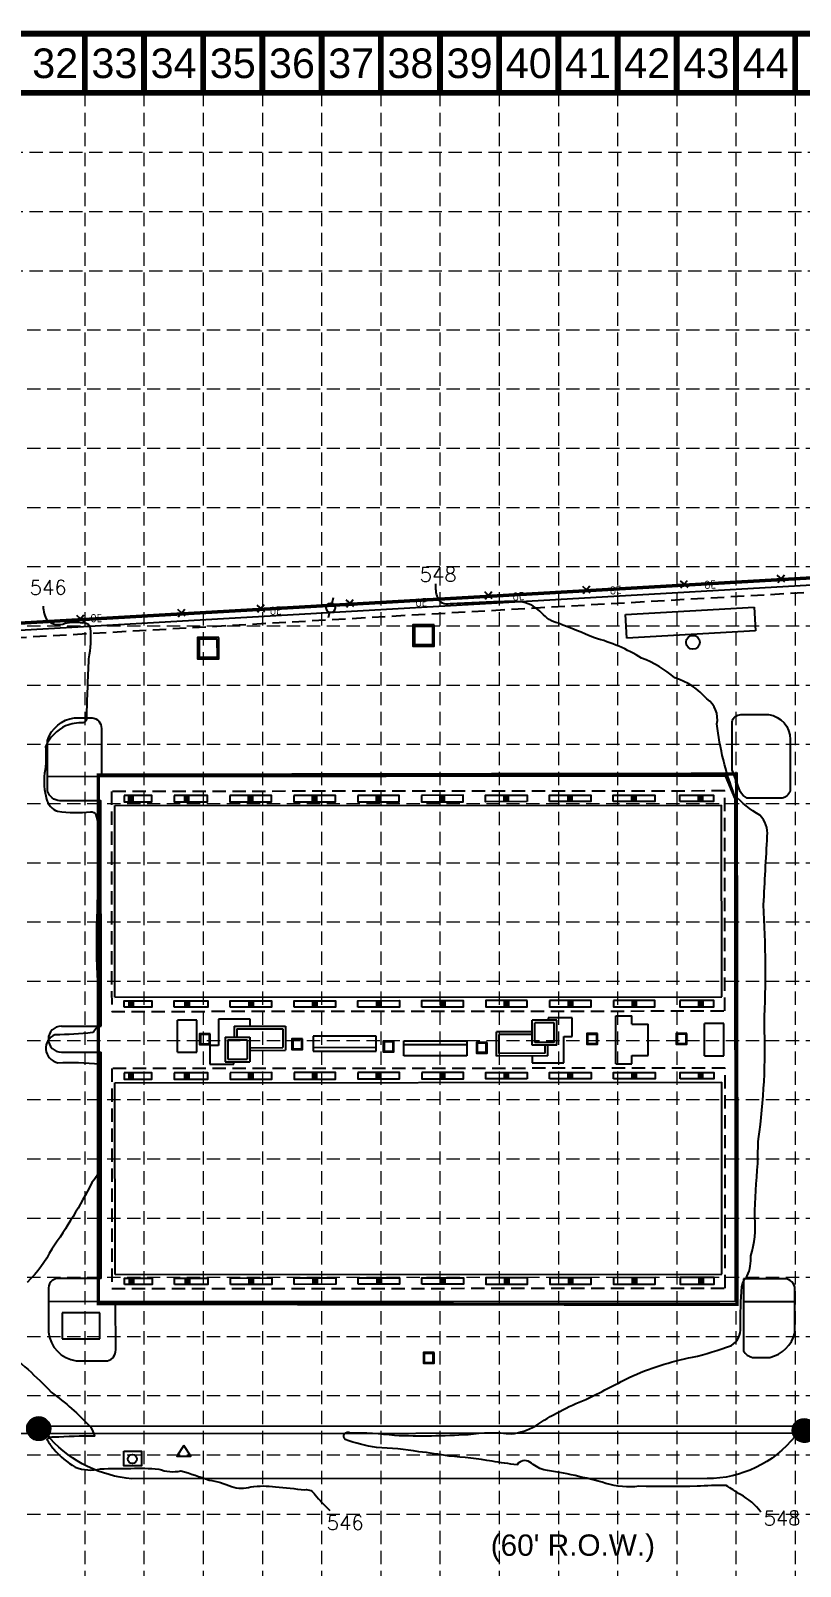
# Model space of a CAD drawing. Header units: inches. Extents: x 503 to 14758, y 2271 to 11188.
# Drawn here: x 7650 to 10541, y 5422 to 11188 of the extents above; entities that cross this region are included whole.
import ezdxf
from ezdxf.enums import TextEntityAlignment as Align

# ---------------------------------------------------------------- set-up
doc = ezdxf.new("R2010")
doc.units = ezdxf.units.IN
doc.header["$LTSCALE"] = 100
doc.header["$MEASUREMENT"] = 0
doc.linetypes.add('DASHED', pattern=[0.75, 0.5, -0.25])
doc.linetypes.add('HIDDEN', pattern=[0.375, 0.25, -0.125])
for name, color, linetype in [('BASE', 7, 'Continuous'), ('BOUNDARY', 3, 'Continuous'), ('BUILDING', 4, 'Continuous'), ('CONTOUR', 30, 'Continuous'), ('FENCE', 7, 'Continuous'), ('GRID', 254, 'HIDDEN'), ('LIMITS OF DISTURBANCE', 1, 'HIDDEN'), ('MISC', 7, 'Continuous'), ('OBJECT', 134, 'Continuous'), ('ROAD', 1, 'Continuous'), ('SYMBOL', 1, 'Continuous'), ('TEXT', 7, 'Continuous'), ('WOOD', 7, 'Continuous')]:
    doc.layers.add(name, color=color, linetype=linetype)
doc.styles.add('ISOCP', font='isocp.shx')
doc.styles.add('SIMPLEX', font='simplex.shx')
doc.styles.get("Standard").update_dxf_attribs({"font": 'ARIAL.TTF'})

# ---------------------------------------------------------------- blocks, each defined once
blk = doc.blocks.new('3')
for p, q in [((13.4, -13.4), (-13.4, 13.4)), ((-13.4, -13.4), (13.4, 13.4))]:
    blk.add_line(p, q)
blk = doc.blocks.new('2')
for p, q in [((0, 38.5), (0, 17)), ((0, -17), (0, -38.5))]:
    blk.add_line(p, q)
blk.add_circle((0, 0), 17)
blk = doc.blocks.new('A$C135543F4')
at = {"layer": 'MISC', "ltscale": 9}
h = blk.add_hatch(dxfattribs=at)
h.set_pattern_fill('ANSI31', color=3, style=0)
h.set_pattern_definition([(45, (-7007.17086, -2616.1708), (-0.0883883476, 0.0883883476), [])])
edge = h.paths.add_edge_path()
edge.add_arc((43.8, 43.8), 43.8, 0, 360)
at = {"layer": 'MISC', "color": 3, "ltscale": 9}
blk.add_circle((43.8, 43.8), 43.8, dxfattribs=at)

msp = doc.modelspace()

# ---------------------------------------------------------------- hatches: boundary and pattern name
at = {"layer": 'SYMBOL'}
for points in [[(8034.4, 8316.1), (8018.4, 8316.1), (8018.4, 8292.1), (8034.4, 8292.1)], [(8244.4, 8316.2), (8228.4, 8316.2), (8228.4, 8292.2), (8244.4, 8292.2)], [(8484.4, 8316.4), (8468.4, 8316.4), (8468.4, 8292.4), (8484.4, 8292.4)], [(8724.4, 8316.6), (8708.4, 8316.6), (8708.4, 8292.6), (8724.4, 8292.6)], [(8964.4, 8316.8), (8948.4, 8316.8), (8948.4, 8292.8), (8964.4, 8292.8)], [(9204.4, 8317), (9188.4, 8317), (9188.4, 8293), (9204.4, 8293)], [(9444.4, 8317.2), (9428.4, 8317.2), (9428.4, 8293.2), (9444.4, 8293.2)], [(9684.4, 8317.4), (9668.4, 8317.3), (9668.4, 8293.3), (9684.4, 8293.4)], [(9924.4, 8317.5), (9908.4, 8317.5), (9908.4, 8293.5), (9924.4, 8293.5)], [(10174.4, 8317.7), (10158.4, 8317.7), (10158.4, 8293.7), (10174.4, 8293.7)], [(8035, 7521.1), (8019, 7521.1), (8019, 7545.1), (8035, 7545.1)], [(8245, 7521.2), (8229, 7521.2), (8229, 7545.2), (8245, 7545.2)], [(8485, 7521.4), (8469, 7521.4), (8469, 7545.4), (8485, 7545.4)], [(8725, 7521.6), (8709, 7521.6), (8709, 7545.6), (8725, 7545.6)], [(8965, 7521.8), (8949, 7521.8), (8949, 7545.8), (8965, 7545.8)], [(9205, 7522), (9189, 7522), (9189, 7546), (9205, 7546)], [(9445, 7522.2), (9429, 7522.2), (9429, 7546.2), (9445, 7546.2)], [(9685, 7522.4), (9669, 7522.3), (9669, 7546.3), (9685, 7546.4)], [(9925, 7522.5), (9909, 7522.5), (9909, 7546.5), (9925, 7546.5)], [(10175, 7522.7), (10159, 7522.7), (10159, 7546.7), (10175, 7546.7)], [(8035.2, 7275.1), (8019.2, 7275), (8019.2, 7251), (8035.2, 7251.1)], [(8245.2, 7275.2), (8229.2, 7275.2), (8229.2, 7251.2), (8245.2, 7251.2)], [(8485.2, 7275.4), (8469.2, 7275.4), (8469.2, 7251.4), (8485.2, 7251.4)], [(8725.2, 7275.6), (8709.2, 7275.6), (8709.2, 7251.6), (8725.2, 7251.6)], [(8965.2, 7275.8), (8949.2, 7275.8), (8949.2, 7251.8), (8965.2, 7251.8)], [(9205.2, 7276), (9189.2, 7276), (9189.2, 7252), (9205.2, 7252)], [(9445.2, 7276.2), (9429.2, 7276.1), (9429.2, 7252.1), (9445.2, 7252.2)], [(9685.2, 7276.3), (9669.2, 7276.3), (9669.2, 7252.3), (9685.2, 7252.3)], [(9925.2, 7276.5), (9909.2, 7276.5), (9909.2, 7252.5), (9925.2, 7252.5)], [(10175.2, 7276.7), (10159.2, 7276.7), (10159.2, 7252.7), (10175.2, 7252.7)], [(8035.8, 6480.1), (8019.8, 6480), (8019.8, 6504), (8035.8, 6504.1)], [(8245.8, 6480.2), (8229.8, 6480.2), (8229.8, 6504.2), (8245.8, 6504.2)], [(8485.8, 6480.4), (8469.8, 6480.4), (8469.8, 6504.4), (8485.8, 6504.4)], [(8725.8, 6480.6), (8709.8, 6480.6), (8709.8, 6504.6), (8725.8, 6504.6)], [(8965.8, 6480.8), (8949.8, 6480.8), (8949.8, 6504.8), (8965.8, 6504.8)], [(9205.8, 6481), (9189.8, 6481), (9189.8, 6505), (9205.8, 6505)], [(9445.8, 6481.2), (9429.8, 6481.1), (9429.8, 6505.1), (9445.8, 6505.2)], [(9685.8, 6481.3), (9669.8, 6481.3), (9669.8, 6505.3), (9685.8, 6505.3)], [(9925.8, 6481.5), (9909.8, 6481.5), (9909.8, 6505.5), (9925.8, 6505.5)], [(10175.8, 6481.7), (10159.8, 6481.7), (10159.8, 6505.7), (10175.8, 6505.7)]]:
    msp.add_hatch(color=7, dxfattribs=at).paths.add_polyline_path(points)

# ---------------------------------------------------------------- linework, layer by layer
at = {"layer": 'BASE', "const_width": 22.2}
for points in [[(514.3, 2281.9), (14747, 2281.9), (14747, 11177.3), (514.3, 11177.3)], [(736.2, 2504.2), (14525.2, 2503.9), (14524.9, 10955.1), (739, 10955.3)]]:
    msp.add_lwpolyline(points, close=True, dxfattribs=at)
for points in [[(7853, 10955), (7853, 11177.3)], [(8075.4, 10955), (8075.4, 11177.3)], [(8297.8, 10955), (8297.8, 11177.3)], [(8520.2, 10955), (8520.2, 11177.3)], [(8742.6, 10955), (8742.6, 11177.3)], [(8965, 10955), (8965, 11177.3)], [(9187.3, 10955), (9187.3, 11177.3)], [(9409.7, 10955), (9409.7, 11177.3)], [(9632.1, 10955), (9632.1, 11177.3)], [(9854.5, 10955), (9854.5, 11177.3)], [(10076.9, 10955), (10076.9, 11177.3)], [(10299.3, 10955), (10299.3, 11177.3)], [(10521.7, 10955), (10521.7, 11177.3)]]:
    msp.add_lwpolyline(points, dxfattribs=at)
at = {"layer": 'BOUNDARY', "color": 7}
for p, q in [((6013.7, 8869.7), (14350, 9347.4)), ((1504.9, 5915.5), (14259, 5925.4))]:
    msp.add_line(p, q, dxfattribs=at)
at = {"layer": 'BUILDING', "color": 7}
for p, q in [((7965.4, 8278.5), (10245.4, 8280.3)), ((7966, 7558.5), (7965.4, 8278.5)), ((10246, 7560.3), (10245.4, 8280.3)), ((7966, 7558.5), (10246, 7560.3)), ((7966.2, 7237.5), (10246.2, 7239.3)), ((7966.8, 6517.5), (7966.2, 7237.5)), ((10246.8, 6519.3), (10246.2, 7239.3)), ((7966.8, 6517.5), (10246.8, 6519.3))]:
    msp.add_line(p, q, dxfattribs=at)
at = {"layer": 'CONTOUR', "color": 35}
for points in [[(10393, 5625, 0.119802), (10316, 5691, 0.021854), (10262, 5725, 0.018287), (10153, 5722, -0.009181), (9935, 5722, -0.09902), (9811, 5733, 0.031491), (9577, 5784, -0.093089), (9525, 5813, 0.401731), (9477, 5803, -0.012249), (9383, 5816, 0.025106), (9222, 5835, 0.015715), (9108, 5852, 0.030392), (8949, 5868, -0.05217), (8831, 5898, -0.900262), (8850, 5923, -0.034311), (9017, 5914, 0.024661), (9293, 5917, -0.062445), (9456, 5919, 0.088247), (9545, 5948, -0.056574), (9735, 6048, 0.006147), (9898, 6131, -0.059085), (10136, 6207, 0.033909), (10282, 6251, 0.295057), (10316, 6319, -0.015398), (10321, 6472, -0.126794), (10342, 6512, 0.123357), (10355, 6588, 0.105331), (10370, 6732, -0.022052), (10382, 6934, -0.022211), (10384, 7027, 0.045556), (10406, 7459, 0.024977), (10403, 7906, -0.000369), (10417, 8164, 0.222326), (10389, 8242, -0.071734), (10293, 8319, -0.063933), (10228, 8585, 0.29507), (10190, 8679, 0.140526), (10070, 8758, 0.091206), (9945, 8832, 0.074905), (9768, 8908, 0.011084), (9632, 8963, -0.150198), (9570, 9001, 0.136644), (9499, 9043, 0.032225), (9443, 9045, 0.003374), (9225, 9036, -0.389092), (9178, 9060, -0.089418), (9172, 9111)], [(7696, 9027, 0.133918), (7712, 8974, 0.288429), (7779, 8963, -0.106592), (7844, 8965, -0.441391), (7873, 8945, -0.07837), (7867, 8830, 0.003723), (7859, 8609, -0.3554), (7847, 8589, 0.112288), (7781, 8578, 0.170433), (7705, 8500, -0.070559), (7702, 8400, 0.094578), (7709, 8303, 0.247864), (7751, 8257, 0.055525), (7875, 8255, -0.356963), (7895, 8244, -0.081957), (7903, 8172, -0.006159), (7899, 7880, 0.024143), (7900, 7637, -0.054058), (7903, 7470, -0.238335), (7882, 7426, -0.027775), (7741, 7418, 0.732781), (7750, 7313, -0.044204), (7909, 7307, 0.025013), (7906, 7127, 0.054525), (7913, 6960, -0.212499), (7880, 6863, -0.035271), (7729, 6613, -0.079787), (7637, 6488, 0.072841)], [(7546, 6238, -0.038717), (7727, 6076, -0.048081), (7874, 5945, -0.0841), (7890, 5910, 0.018457), (7736, 5906, 0.313819), (7711, 5897, 0.047027), (7737, 5861, 0.081729), (7817, 5794, 0.158611), (7912, 5788, -0.006849), (8026, 5789, -0.035669), (8131, 5787, 0.145032), (8214, 5780, -0.026855), (8320, 5745, -0.074463), (8404, 5721, 0.159821), (8477, 5720, -0.074144), (8569, 5720, -0.002645), (8680, 5709, -0.336876), (8718, 5690, 0.025191), (8774, 5631)]]:
    msp.add_lwpolyline(points, format="xyb", dxfattribs=at)
at = {"layer": 'FENCE'}
msp.add_line((6032.4, 8876.8), (14324.9, 9351.9), dxfattribs=at)
at = {"layer": 'GRID', "color": 252, "linetype": 'HIDDEN', "lineweight": 0, "ltscale": 2}
for p, q in [((7853, 10955), (7853, 3170.5)), ((8075.4, 10955), (8075.4, 3170.5)), ((8297.8, 10955), (8297.8, 3170.5)), ((8520.2, 10955), (8520.2, 3170.5)), ((8742.6, 10955), (8742.6, 3170.5)), ((8965, 10955), (8965, 3170.5)), ((9187.3, 10955), (9187.3, 3170.5)), ((9409.7, 10955), (9409.7, 3170.5)), ((9632.1, 10955), (9632.1, 3170.5)), ((9854.5, 10955), (9854.5, 3170.5)), ((10076.9, 10955), (10076.9, 3170.5)), ((10299.3, 10955), (10299.3, 3170.5)), ((10521.7, 10955), (10521.7, 3170.5)), ((744.9, 10731.8), (14532.8, 10731.8)), ((744.9, 10509.5), (14532.8, 10509.5)), ((744.9, 10287.1), (14532.8, 10287.1)), ((736.7, 10065.4), (14524.6, 10065.4)), ((736.7, 9843), (14524.6, 9843)), ((736.7, 9620.6), (14524.6, 9620.6)), ((736.7, 9398.3), (14524.6, 9398.3)), ((736.7, 9175.9), (14524.6, 9175.9)), ((736.7, 8953.5), (14524.6, 8953.5)), ((736.7, 8731.1), (14524.6, 8731.1)), ((736.7, 8508.7), (14524.6, 8508.7)), ((736.7, 8286.3), (14524.6, 8286.3)), ((736.7, 8063.9), (14524.6, 8063.9)), ((736.7, 7841.6), (14524.6, 7841.6)), ((736.7, 7619.2), (14524.6, 7619.2)), ((736.7, 7396.8), (14524.6, 7396.8)), ((736.7, 7174.4), (14524.6, 7174.4)), ((736.7, 6952), (14524.6, 6952)), ((736.7, 6729.6), (14524.6, 6729.6)), ((736.7, 6507.2), (14524.6, 6507.2)), ((736.7, 6284.9), (14524.6, 6284.9)), ((736.7, 6062.5), (14524.6, 6062.5)), ((736.7, 5840.1), (14524.6, 5840.1)), ((736.7, 5617.7), (14524.6, 5617.7))]:
    msp.add_line(p, q, dxfattribs=at)
at = {"layer": 'LIMITS OF DISTURBANCE', "ltscale": 4, "const_width": 12}
msp.add_lwpolyline([(10304, 6405), (10301, 8397), (7904, 8393), (7904, 6408)], close=True, dxfattribs=at)
at = {"layer": 'MISC'}
msp.add_line((6012.8, 8845.6), (13750.7, 9289), dxfattribs=at)
at = {"layer": 'MISC', "linetype": 'DASHED'}
msp.add_line((6011.9, 8818.5), (13750.9, 9262), dxfattribs=at)
for points in [[(10258, 7507.3), (10257.4, 8333.3), (7953.4, 8331.5), (7954, 7505.5)], [(10258.8, 6466.3), (10258.2, 7292.3), (7954.2, 7290.5), (7954.8, 6464.5)]]:
    msp.add_lwpolyline(points, close=True, dxfattribs=at)
at = {"layer": 'OBJECT', "color": 7}
for p, q in [((9884.3, 8996.3), (10367.5, 9024)), ((9889.4, 8907.4), (9884.3, 8996.3)), ((10367.5, 9024), (10372.6, 8935.1)), ((10372.6, 8935.1), (9889.4, 8907.4)), ((8201.1, 7352.1), (8201, 7473.1)), ((8274, 7473.1), (8201, 7473.1)), ((8274.1, 7352.1), (8274, 7473.1)), ((8474, 7476.3), (8355, 7476.2)), ((8355, 7476.2), (8355.1, 7377.2)), ((8414.2, 7450.2), (8607.2, 7450.4)), ((8414.2, 7450.2), (8414.2, 7409.2)), ((8424.2, 7440.2), (8597.2, 7440.4)), ((8424.2, 7440.2), (8424.2, 7409.2)), ((8474, 7450.3), (8474, 7476.3)), ((8597.2, 7440.4), (8597.2, 7369.4)), ((8607.2, 7450.4), (8607.3, 7359.4)), ((9626.9, 7472.2), (9533.9, 7472.1)), ((9533.9, 7379.1), (9533.9, 7472.1)), ((9616.9, 7462.2), (9543.9, 7462.1)), ((9543.9, 7389.1), (9543.9, 7462.1)), ((9684, 7481.2), (9594, 7481.1)), ((9594, 7481.1), (9594, 7472.1)), ((9616.9, 7389.2), (9616.9, 7462.2)), ((9626.9, 7379.2), (9626.9, 7472.2)), ((9684.1, 7411.2), (9684, 7481.2)), ((9848, 7488.3), (9908, 7488.4)), ((9848.1, 7308.3), (9848, 7488.3)), ((9908, 7457.4), (9908, 7488.4)), ((9908, 7457.4), (9969, 7457.4)), ((9969.1, 7339.4), (9969, 7457.4)), ((10254, 7459.7), (10181, 7459.6)), ((10181.1, 7338.6), (10181, 7459.6)), ((10254.1, 7338.7), (10254, 7459.7)), ((8380.2, 7409.2), (8473.2, 7409.3)), ((8380.2, 7409.2), (8380.3, 7316.2)), ((8390.2, 7399.2), (8463.2, 7399.3)), ((8390.2, 7399.2), (8390.3, 7326.2)), ((8463.2, 7399.3), (8463.3, 7326.3)), ((8473.2, 7409.3), (8473.3, 7316.3)), ((9533.9, 7429.1), (9399.9, 7429)), ((9400, 7338), (9399.9, 7429)), ((9533.9, 7419.1), (9409.9, 7419)), ((9410, 7348), (9409.9, 7419)), ((9616.9, 7389.2), (9543.9, 7389.1)), ((9652.1, 7312.2), (9652.1, 7411.2)), ((9652.1, 7411.2), (9684.1, 7411.2)), ((8201.1, 7352.1), (8274.1, 7352.1)), ((8323.1, 7377.2), (8323.1, 7307.2)), ((8355.1, 7377.2), (8323.1, 7377.2)), ((8390.3, 7326.2), (8463.3, 7326.3)), ((8473.3, 7369.3), (8597.2, 7369.4)), ((8473.3, 7359.3), (8607.3, 7359.4)), ((9593, 7338.1), (9400, 7338)), ((9583, 7348.1), (9410, 7348)), ((9533.1, 7338.1), (9533.1, 7312.1)), ((9626.9, 7379.2), (9533.9, 7379.1)), ((9583, 7348.1), (9582.9, 7379.1)), ((9593, 7338.1), (9592.9, 7379.1)), ((9908.1, 7339.4), (9969.1, 7339.4)), ((9908.1, 7308.4), (9908.1, 7339.4)), ((10181.1, 7338.6), (10254.1, 7338.7)), ((8323.1, 7307.2), (8413.1, 7307.2)), ((8380.3, 7316.2), (8473.3, 7316.3)), ((8413.1, 7307.2), (8413.1, 7316.2)), ((9533.1, 7312.1), (9652.1, 7312.2)), ((9848.1, 7308.3), (9908.1, 7308.4))]:
    msp.add_line(p, q, dxfattribs=at)
for points in [[(9165.9, 8957.2), (9085.9, 8957.1), (9085.9, 8877.1), (9165.9, 8877.2)], [(9159.9, 8951.2), (9091.9, 8951.1), (9091.9, 8883.1), (9159.9, 8883.2)], [(8356.9, 8909.6), (8276.9, 8909.5), (8277, 8829.5), (8357, 8829.6)], [(8350.9, 8903.6), (8282.9, 8903.5), (8283, 8835.5), (8351, 8835.6)]]:
    msp.add_lwpolyline(points, close=True, dxfattribs=at)
msp.add_circle((10137.7, 8891.6), 26, dxfattribs=at)
at = {"layer": 'ROAD', "color": 7}
for p, q in [((7765, 7450.3), (7914, 7450.5)), ((7765.1, 7352.3), (7914.1, 7352.5)), ((10327.8, 6416.3), (10520.8, 6416.5)), ((7909.9, 6373.5), (7767.9, 6373.3)), ((7767.9, 6373.3), (7767.9, 6275.3)), ((7909.9, 6275.5), (7909.9, 6373.5)), ((7767.9, 6275.3), (7909.9, 6275.5))]:
    msp.add_line(p, q, dxfattribs=at)
for points in [[(7914, 7450.5), (7913.4, 8296.5), (7759.4, 8296.3, -0.315414), (7713.4, 8332.3), (7713.2, 8523.3, -0.289958), (7814.1, 8608.4), (7880.1, 8608.4, -0.395935), (7915.2, 8568.5), (7915.3, 8388.5)], [(10285.3, 8412.3), (10285.1, 8593.3, -0.359773), (10318.1, 8620.3), (10422.1, 8620.4, -0.374718), (10503.2, 8526.5), (10503.4, 8333.5, -0.245599), (10472.4, 8306.4), (10341.4, 8306.3, -0.179882), (10315.4, 8331.3), (10285.3, 8412.3)], [(7914.8, 6502.5), (7760.8, 6502.3, 0.462497), (7716.8, 6467.3), (7716.9, 6301.3, 0.353528), (7821, 6193.4), (7938, 6193.5, 0.381344), (7969, 6234.5), (7968.8, 6414.5)]]:
    msp.add_lwpolyline(points, format="xyb", dxfattribs=at)
for points in [[(7713.3, 8388.3), (10259.3, 8390.3), (10295.3, 8303.3), (10296.8, 6416.3), (7716.8, 6414.3)], [(7914.8, 6502.5), (7914.1, 7352.5)]]:
    msp.add_lwpolyline(points, dxfattribs=at)
for points in [[(10327.8, 6501.3), (10328, 6231.3, 0.230743), (10361, 6206.4), (10427, 6206.4, 0.28504), (10520.9, 6298.5), (10520.8, 6461.5, 0.418445), (10480.8, 6501.5), (10327.8, 6501.3)], [(7724.2, 5947.3), (10511.2, 5949.5, -0.494518), (10521.2, 5909.5, -0.227529), (10191, 5750.9), (8030, 5750.6, -0.189208), (7724.2, 5900.3, -0.401691), (7724.2, 5947.3)]]:
    msp.add_lwpolyline(points, format="xyb", close=True, dxfattribs=at)
msp.add_arc((7765.1, 7401.3), 49, 90.04444, 270.04444, dxfattribs=at)
at = {"layer": 'SYMBOL', "color": 7}
for p, q in [((8018.4, 8292.1), (8018.4, 8316.1)), ((8034.4, 8292.1), (8034.4, 8316.1)), ((8228.4, 8292.2), (8228.4, 8316.2)), ((8244.4, 8292.2), (8244.4, 8316.2)), ((8468.4, 8292.4), (8468.4, 8316.4)), ((8484.4, 8292.4), (8484.4, 8316.4)), ((8708.4, 8292.6), (8708.4, 8316.6)), ((8724.4, 8292.6), (8724.4, 8316.6)), ((8948.4, 8292.8), (8948.4, 8316.8)), ((8964.4, 8292.8), (8964.4, 8316.8)), ((9188.4, 8293), (9188.4, 8317)), ((9204.4, 8293), (9204.4, 8317)), ((9428.4, 8293.2), (9428.4, 8317.2)), ((9444.4, 8293.2), (9444.4, 8317.2)), ((9668.4, 8293.3), (9668.4, 8317.3)), ((9684.4, 8293.4), (9684.4, 8317.4)), ((9908.4, 8293.5), (9908.4, 8317.5)), ((9924.4, 8293.5), (9924.4, 8317.5)), ((10158.4, 8293.7), (10158.4, 8317.7)), ((10174.4, 8293.7), (10174.4, 8317.7)), ((8019, 7545.1), (8019, 7521.1)), ((8035, 7545.1), (8035, 7521.1)), ((8229, 7545.2), (8229, 7521.2)), ((8245, 7545.2), (8245, 7521.2)), ((8469, 7545.4), (8469, 7521.4)), ((8485, 7545.4), (8485, 7521.4)), ((8709, 7545.6), (8709, 7521.6)), ((8725, 7545.6), (8725, 7521.6)), ((8949, 7545.8), (8949, 7521.8)), ((8965, 7545.8), (8965, 7521.8)), ((9189, 7546), (9189, 7522)), ((9205, 7546), (9205, 7522)), ((9429, 7546.2), (9429, 7522.2)), ((9445, 7546.2), (9445, 7522.2)), ((9669, 7546.3), (9669, 7522.3)), ((9685, 7546.4), (9685, 7522.4)), ((9909, 7546.5), (9909, 7522.5)), ((9925, 7546.5), (9925, 7522.5)), ((10159, 7546.7), (10159, 7522.7)), ((10175, 7546.7), (10175, 7522.7)), ((8711.1, 7412.5), (8711.1, 7356.5)), ((8019.2, 7251), (8019.2, 7275)), ((8035.2, 7251.1), (8035.2, 7275.1)), ((8229.2, 7251.2), (8229.2, 7275.2)), ((8245.2, 7251.2), (8245.2, 7275.2)), ((8469.2, 7251.4), (8469.2, 7275.4)), ((8485.2, 7251.4), (8485.2, 7275.4)), ((8709.2, 7251.6), (8709.2, 7275.6)), ((8725.2, 7251.6), (8725.2, 7275.6)), ((8949.2, 7251.8), (8949.2, 7275.8)), ((8965.2, 7251.8), (8965.2, 7275.8)), ((9189.2, 7252), (9189.2, 7276)), ((9205.2, 7252), (9205.2, 7276)), ((9429.2, 7252.1), (9429.2, 7276.1)), ((9445.2, 7252.2), (9445.2, 7276.2)), ((9669.2, 7252.3), (9669.2, 7276.3)), ((9685.2, 7252.3), (9685.2, 7276.3)), ((9909.2, 7252.5), (9909.2, 7276.5)), ((9925.2, 7252.5), (9925.2, 7276.5)), ((10159.2, 7252.7), (10159.2, 7276.7)), ((10175.2, 7252.7), (10175.2, 7276.7)), ((8019.8, 6504), (8019.8, 6480)), ((8035.8, 6504.1), (8035.8, 6480.1)), ((8229.8, 6504.2), (8229.8, 6480.2)), ((8245.8, 6504.2), (8245.8, 6480.2)), ((8469.8, 6504.4), (8469.8, 6480.4)), ((8485.8, 6504.4), (8485.8, 6480.4)), ((8709.8, 6504.6), (8709.8, 6480.6)), ((8725.8, 6504.6), (8725.8, 6480.6)), ((8949.8, 6504.8), (8949.8, 6480.8)), ((8965.8, 6504.8), (8965.8, 6480.8)), ((9189.8, 6505), (9189.8, 6481)), ((9205.8, 6505), (9205.8, 6481)), ((9429.8, 6505.1), (9429.8, 6481.1)), ((9445.8, 6505.2), (9445.8, 6481.2)), ((9669.8, 6505.3), (9669.8, 6481.3)), ((9685.8, 6505.3), (9685.8, 6481.3)), ((9909.8, 6505.5), (9909.8, 6481.5)), ((9925.8, 6505.5), (9925.8, 6481.5)), ((10159.8, 6505.7), (10159.8, 6481.7)), ((10175.8, 6505.7), (10175.8, 6481.7))]:
    msp.add_line(p, q, dxfattribs=at)
for points in [[(8000.4, 8316.1), (8000.4, 8292.1), (8104.4, 8292.1), (8104.4, 8316.1)], [(8188.4, 8316.2), (8188.4, 8292.2), (8314.4, 8292.3), (8314.4, 8316.3)], [(8398.4, 8316.4), (8398.4, 8292.4), (8554.4, 8292.5), (8554.4, 8316.5)], [(8638.4, 8316.5), (8638.4, 8292.5), (8794.4, 8292.7), (8794.4, 8316.7)], [(8878.4, 8316.7), (8878.4, 8292.7), (9034.4, 8292.9), (9034.4, 8316.9)], [(9118.4, 8316.9), (9118.4, 8292.9), (9274.4, 8293), (9274.4, 8317)], [(9514.4, 8293.2), (9358.4, 8293.1), (9358.4, 8317.1), (9514.4, 8317.2)], [(9598.4, 8293.3), (9598.4, 8317.3), (9754.4, 8317.4), (9754.4, 8293.4)], [(9838.4, 8293.5), (9838.4, 8317.5), (9994.4, 8317.6), (9994.4, 8293.6)], [(10088.4, 8293.7), (10088.4, 8317.7), (10215.4, 8317.8), (10215.4, 8293.8)], [(8001, 7521.1), (8001, 7545.1), (8105, 7545.1), (8105, 7521.1)], [(8189, 7521.2), (8189, 7545.2), (8315, 7545.3), (8315, 7521.3)], [(8399, 7521.4), (8399, 7545.4), (8555, 7545.5), (8555, 7521.5)], [(8639, 7521.6), (8639, 7545.6), (8795, 7545.7), (8795, 7521.7)], [(8879, 7521.7), (8879, 7545.7), (9035, 7545.9), (9035, 7521.9)], [(9119, 7521.9), (9119, 7545.9), (9275, 7546), (9275, 7522)], [(9515, 7546.2), (9359, 7546.1), (9359, 7522.1), (9515, 7522.2)], [(9599, 7546.3), (9599, 7522.3), (9755, 7522.4), (9755, 7546.4)], [(9839, 7546.5), (9839, 7522.5), (9995, 7522.6), (9995, 7546.6)], [(10089, 7546.7), (10089, 7522.7), (10216, 7522.8), (10216, 7546.8)], [(8324.1, 7421.2), (8284.1, 7421.1), (8284.1, 7381.1), (8324.1, 7381.2)], [(8321.1, 7418.2), (8287.1, 7418.1), (8287.1, 7384.1), (8321.1, 7384.2)], [(8671.1, 7402.4), (8631.1, 7402.4), (8631.1, 7362.4), (8671.1, 7362.4)], [(8668.1, 7399.4), (8634.1, 7399.4), (8634.1, 7365.4), (8668.1, 7365.4)], [(9014.1, 7393.7), (8974.1, 7393.7), (8974.1, 7353.7), (9014.1, 7353.7)], [(9011.1, 7390.7), (8977.1, 7390.7), (8977.1, 7356.7), (9011.1, 7356.7)], [(9364.1, 7389), (9324.1, 7388.9), (9324.1, 7348.9), (9364.1, 7349)], [(9361.1, 7386), (9327.1, 7385.9), (9327.1, 7351.9), (9361.1, 7352)], [(9779.1, 7422.3), (9739.1, 7422.3), (9739.1, 7382.3), (9779.1, 7382.3)], [(9776.1, 7419.3), (9742.1, 7419.3), (9742.1, 7385.3), (9776.1, 7385.3)], [(10115.1, 7422.6), (10075.1, 7422.5), (10075.1, 7382.5), (10115.1, 7382.6)], [(10112.1, 7419.6), (10078.1, 7419.5), (10078.1, 7385.5), (10112.1, 7385.6)], [(8001.2, 7275), (8001.2, 7251), (8105.2, 7251.1), (8105.2, 7275.1)], [(8189.2, 7275.2), (8189.2, 7251.2), (8315.2, 7251.3), (8315.2, 7275.3)], [(8399.2, 7275.3), (8399.2, 7251.3), (8555.2, 7251.5), (8555.2, 7275.5)], [(8639.2, 7275.5), (8639.2, 7251.5), (8795.2, 7251.6), (8795.2, 7275.6)], [(8879.2, 7275.7), (8879.2, 7251.7), (9035.2, 7251.8), (9035.2, 7275.8)], [(9119.2, 7275.9), (9119.2, 7251.9), (9275.2, 7252), (9275.2, 7276)], [(9515.2, 7252.2), (9359.2, 7252.1), (9359.2, 7276.1), (9515.2, 7276.2)], [(9599.2, 7252.3), (9599.2, 7276.3), (9755.2, 7276.4), (9755.2, 7252.4)], [(9839.2, 7252.5), (9839.2, 7276.5), (9995.2, 7276.6), (9995.2, 7252.6)], [(10089.2, 7252.7), (10089.2, 7276.7), (10216.2, 7276.7), (10216.2, 7252.7)], [(8001.8, 6480), (8001.8, 6504), (8105.8, 6504.1), (8105.8, 6480.1)], [(8189.8, 6480.2), (8189.8, 6504.2), (8315.8, 6504.3), (8315.8, 6480.3)], [(8399.8, 6480.3), (8399.8, 6504.3), (8555.8, 6504.5), (8555.8, 6480.5)], [(8639.8, 6480.5), (8639.8, 6504.5), (8795.8, 6504.6), (8795.8, 6480.6)], [(8879.8, 6480.7), (8879.8, 6504.7), (9035.8, 6504.8), (9035.8, 6480.8)], [(9119.8, 6480.9), (9119.8, 6504.9), (9275.8, 6505), (9275.8, 6481)], [(9515.8, 6505.2), (9359.8, 6505.1), (9359.8, 6481.1), (9515.8, 6481.2)], [(9599.8, 6505.3), (9599.8, 6481.3), (9755.8, 6481.4), (9755.8, 6505.4)], [(9839.8, 6505.5), (9839.8, 6481.5), (9995.8, 6481.6), (9995.8, 6505.6)], [(10089.8, 6505.7), (10089.8, 6481.7), (10216.8, 6481.7), (10216.8, 6505.7)], [(9165, 6224.4), (9125, 6224.4), (9125, 6184.4), (9165, 6184.4)], [(9162, 6221.4), (9128, 6221.4), (9128, 6187.4), (9162, 6187.4)], [(7999.8, 5853.8), (8065.9, 5853.8), (8065.9, 5799), (7999.8, 5799)], [(8225, 5875), (8199, 5835), (8251, 5835)]]:
    msp.add_lwpolyline(points, close=True, dxfattribs=at)
msp.add_circle((8031.9, 5824.9), 17, dxfattribs=at)
at = {"layer": 'WOOD'}
for p, q in [((8948.1, 7412.6), (8711.1, 7412.5)), ((8948.1, 7356.6), (8948.1, 7412.6)), ((9051.1, 7394.7), (9288.1, 7394.9)), ((9051.1, 7338.7), (9051.1, 7394.7)), ((9288.1, 7394.9), (9288.1, 7338.9)), ((8711.1, 7370.5), (8948.1, 7370.6)), ((8711.1, 7356.5), (8948.1, 7356.6)), ((9051.1, 7380.7), (9288.1, 7380.9)), ((9288.1, 7338.9), (9051.1, 7338.7))]:
    msp.add_line(p, q, dxfattribs=at)

# ---------------------------------------------------------------- block references
at = {"layer": 'FENCE'}
for name, p, rotation in [('3', (10105.2, 9110.2), 3.279362127248586), ('3', (10468.6, 9131), 3.279362127250592), ('2', (8776.8, 9021.1), 345.4171863902346), ('3', (9369.4, 9068), 3.279362127250889), ('3', (9737.8, 9089.1), 3.279362127250883), ('3', (8216.3, 9001.9), 3.279362127250756), ('3', (8514.8, 9019), 3.279362127251047), ('3', (8849.2, 9038.2), 3.279362127250462), ('3', (7836.9, 8980.2), 3.279362127250897)]:
    msp.add_blockref(name, p, dxfattribs=dict(at, rotation=rotation))
at = {"layer": 'MISC', "color": 3, "ltscale": 9}
for p in [(7636, 5895), (10512, 5888)]:
    msp.add_blockref('A$C135543F4', p, dxfattribs=at)

# ---------------------------------------------------------------- texts
at = {"style": 'ISOCP'}
for rotation, p in [(3.33235, (10201.8, 9108.1)), (3.60857, (9116.9, 9041.3)), (3.60857, (9481.8, 9064.3)), (3.60857, (9847, 9087.3)), (1.27606, (7896, 8982.4)), (2.96736, (8569.9, 9010.4))]:
    msp.add_text('OE', height=31.25, rotation=rotation, dxfattribs=at).set_placement(p, align=Align.MIDDLE)
at = {"layer": 'BASE'}
for s, p in [('32', (7741.8, 11066.1)), ('33', (7964.2, 11066.1)), ('34', (8186.6, 11066.1)), ('35', (8409, 11066.1)), ('36', (8631.4, 11066.1)), ('37', (8853.8, 11066.1)), ('38', (9076.1, 11066.1)), ('39', (9298.5, 11066.1)), ('40', (9520.9, 11066.1)), ('41', (9743.3, 11066.1)), ('42', (9965.7, 11066.1)), ('43', (10188.1, 11066.1)), ('44', (10410.5, 11066.1))]:
    msp.add_text(s, height=111.19, dxfattribs=at).set_placement(p, align=Align.MIDDLE_CENTER)
at = {"layer": 'CONTOUR', "color": 35, "style": 'SIMPLEX'}
for s, p in [('548', (9111, 9119)), ('546', (7646, 9070)), ('546', (8762, 5558)), ('548', (10403, 5575))]:
    msp.add_text(s, height=54, rotation=0.33427, dxfattribs=at).set_placement(p)
at = {"layer": 'TEXT'}
msp.add_text("(60' R.O.W.)", height=80, rotation=0.04444, dxfattribs=at).set_placement((9378, 5461))

doc.saveas('drawing.dxf')
